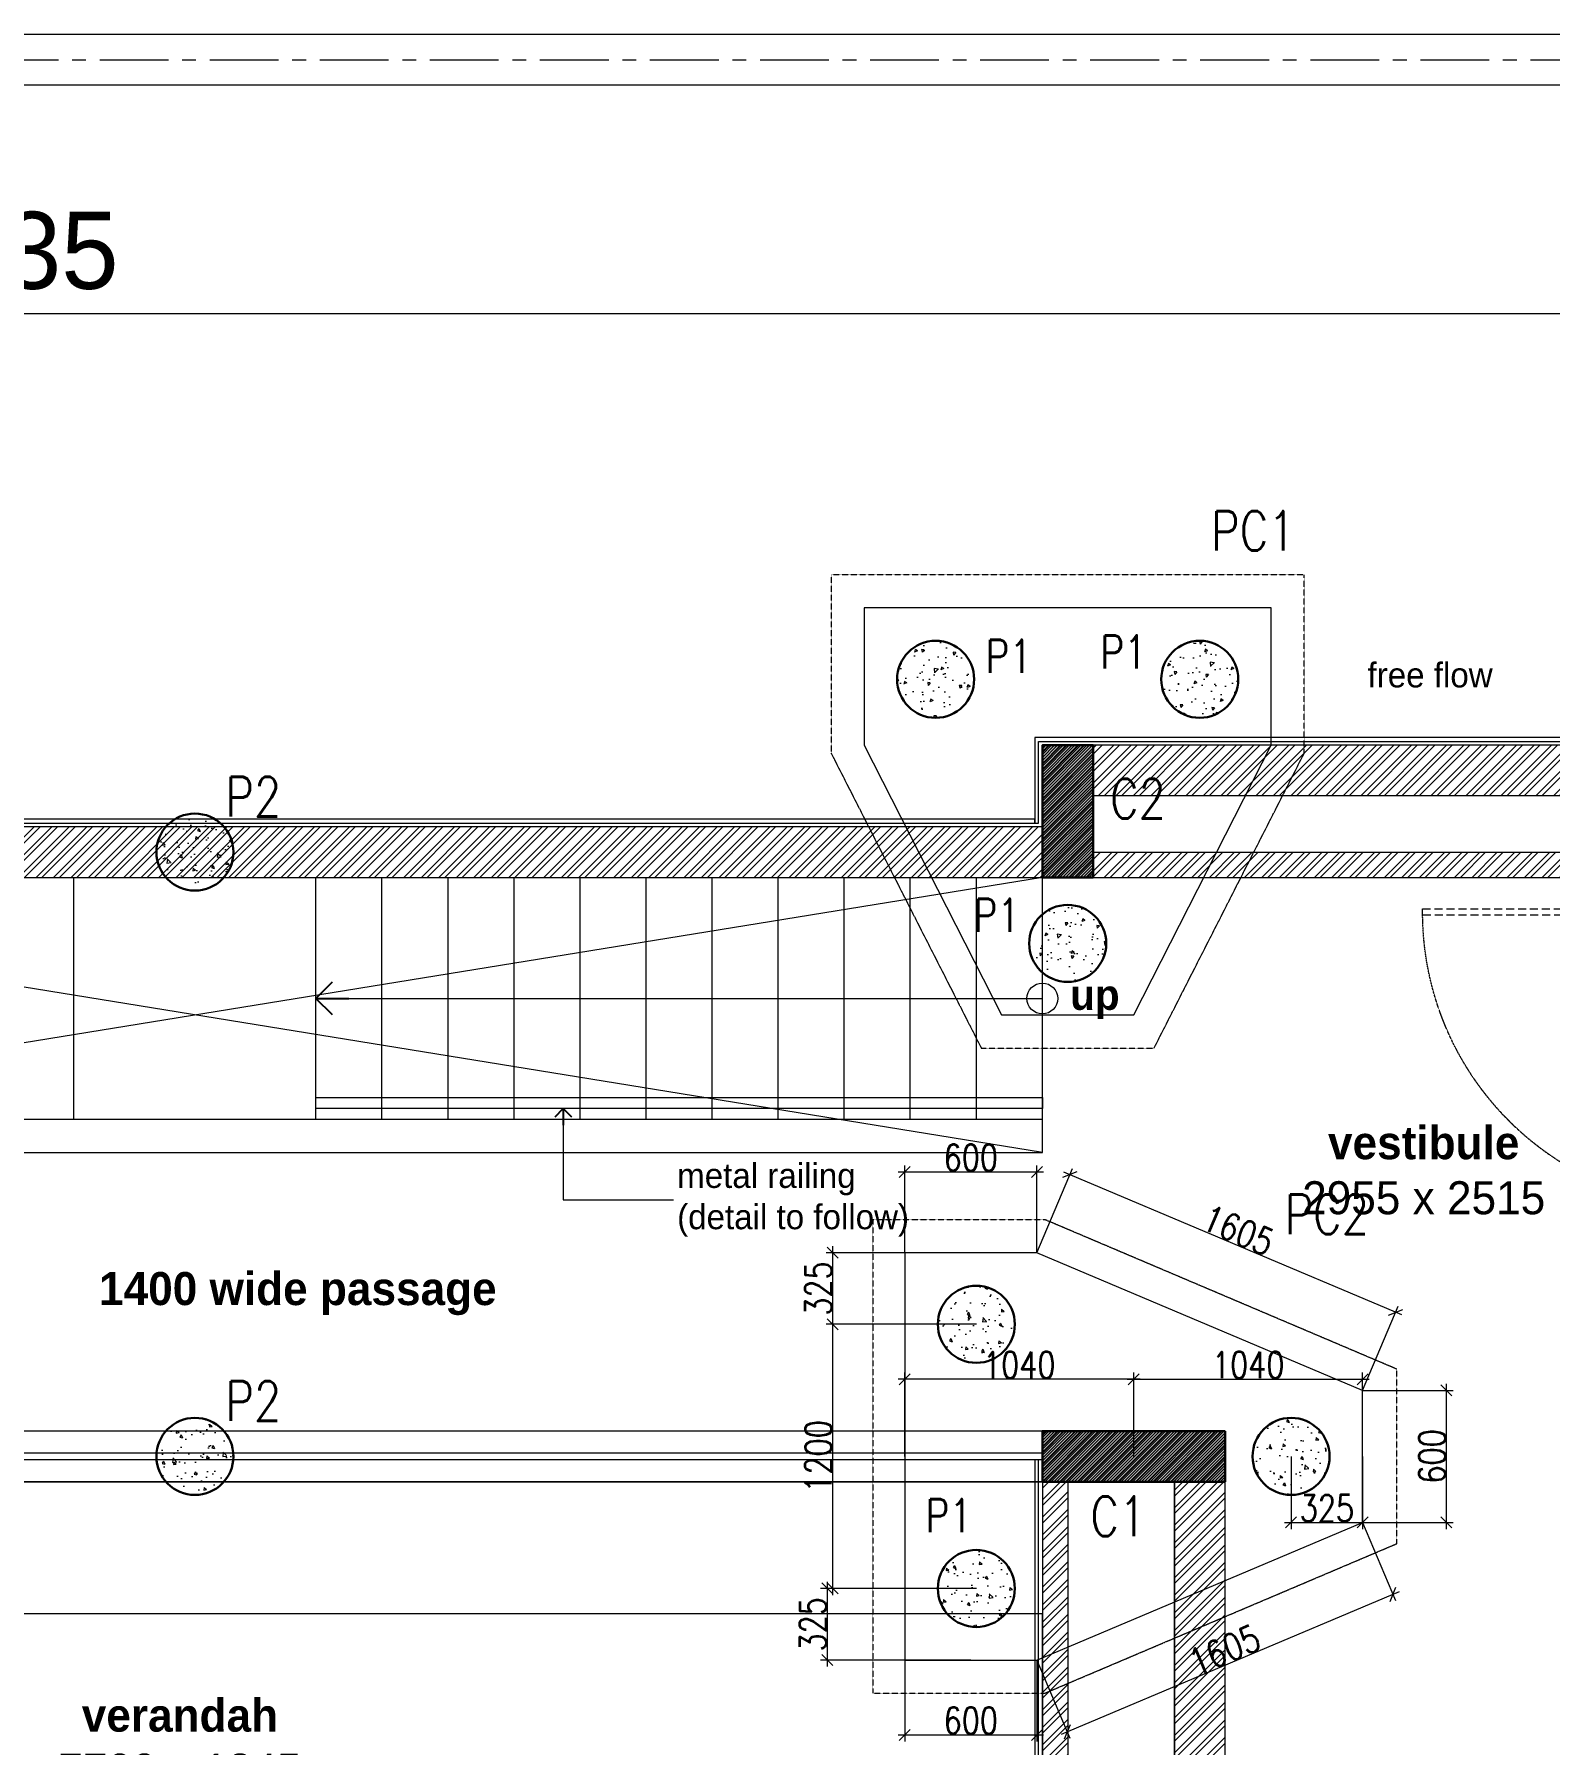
# Model space of a CAD drawing. Header units: metres. Extents: x 5205117 to 5948571, y 646915 to 1143748.
# Drawn here: x 5693739 to 5700624, y 817085 to 824855 of the extents above; entities that cross this region are included whole.
import ezdxf

# ---------------------------------------------------------------- set-up
doc = ezdxf.new("R2010")
doc.units = ezdxf.units.M
doc.header["$MEASUREMENT"] = 0
doc.header["$PDMODE"] = 35
doc.header["$PDSIZE"] = 10
for name, pattern in [('CENTER', [2, 1.25, -0.25, 0.25, -0.25]), ('DASHED', [0.75, 0.5, -0.25]), ('DOT2', [0.125, 0, -0.125]), ('HIDDEN', [0.375, 0.25, -0.125])]:
    doc.linetypes.add(name, pattern=pattern)
doc.layers.get('0').update_dxf_attribs({"color": 1, "linetype": 'DASHED', "lineweight": 30})
for name, color, linetype, lineweight in [('A-Center line', 1, 'CENTER', 9), ('PLOT', 7, 'Continuous', 5), ('road ht', 8, 'Continuous', 5), ('S-COLUMN & WALL', 5, 'Continuous', 30), ('S-COLUMN_H', 250, 'Continuous', 0), ('S-FOUND-EXCAVATION', 253, 'HIDDEN', 0), ('S-FOUND-FOOTING', 7, 'Continuous', 15), ('S-PILE', 96, 'Continuous', 30), ('S-TEXT', 7, 'Continuous', 0), ('S-TEXT COL.', 1, 'Continuous', 0), ('S-TEXT PILE', 7, 'Continuous', 0)]:
    doc.layers.add(name, color=color, linetype=linetype, lineweight=lineweight)
doc.layers.add('A-GF', color=8, linetype='Continuous', lineweight=0, transparency=0.5)
doc.styles.add('C-ROOM', font='arial.ttf')
doc.styles.add('CENTURY GOTHIC', font='GOTHIC.TTF')
doc.styles.add('SETU 1', font='romans.shx', dxfattribs={"width": 0.8})
doc.styles.get("Standard").update_dxf_attribs({"font": 'GOTHIC.TTF'})
doc.dimstyles.new('A-DIM 100', dxfattribs={"dimscale": 100, "dimtxt": 2.5, "dimasz": 1.5, "dimexe": 1, "dimexo": 1, "dimgap": 0.5, "dimtad": 1, "dimdec": 0, "dimrnd": 5, "dimzin": 3, "dimdsep": 46, "dimtxsty": 'C-ROOM', "dimblk1": 'ARCHTICK', "dimblk2": 'ARCHTICK', "dimsah": 1, "dimcen": 1.5, "dimdle": 1, "dimclrd": 256, "dimclre": 256, "dimclrt": 256, "dimadec": 0, "dimazin": 0, "dimtfac": 0.6, "dimtdec": 0, "dimtofl": 0, "dimtmove": 1, "dimatfit": 3, "dimfxl": 1, "dimtolj": 1, "dimtzin": 0, "dimlwd": -1, "dimlwe": -1, "dimarcsym": 0})
doc.dimstyles.get("Standard").update_dxf_attribs({"dimtxt": 2, "dimasz": 1, "dimexe": 0, "dimexo": 0, "dimgap": 0.1, "dimtad": 1, "dimdsep": 46, "dimtxsty": 'Standard', "dimblk": 'OBLIQUE', "dimcen": 0.1, "dimclrd": 256, "dimclre": 256, "dimclrt": 256, "dimadec": 0, "dimazin": 0, "dimtfac": 1, "dimtofl": 0, "dimtmove": 1, "dimatfit": 2, "dimldrblk": 'OPEN90', "dimfxl": 1, "dimtolj": 1, "dimtzin": 0, "dimlwd": -1, "dimlwe": -1, "dimarcsym": 0})
pattern_1 = [(44.99999999999992, (2001180.084161891, 444907.4846533007), (-6.629126073623877, 6.629126073623889), [])]

# ---------------------------------------------------------------- blocks, each defined once
blk = doc.blocks.new('P2')
at = {"layer": 'S-PILE', "lineweight": 0}
h = blk.add_hatch(dxfattribs=at)
h.set_pattern_fill('AR-CONC', color=256, scale=20)
h.set_pattern_definition([(49.99999999999999, (0, 0), (143.4520365201507, -12.55042699651902), [15, -165]), (355, (0, 0), (-27.7502667226, 150.4384267400024), [12, -132]), (100.45144446, (11.9543362, -1.0458688), (115.7017693454224, 137.8879981937259), [12.7480384, -140.2284224]), (46.18420000000001, (0, 40), (213.4482661343145, -33.10385615861531), [22.5, -247.5]), (96.63563549, (17.787349, 37.2413386), (186.9323891348457, 194.8237201549101), [19.1220684, -210.342752]), (351.1841639899999, (0, 40), (186.9323890109546, 194.823720053998), [18, -198.0000002]), (21, (20, 30), (119.3814104236923, -80.52377813306776), [15, -165]), (326.0000000000001, (20, 30), (48.66306638431634, 145.0300090093706), [12, -132]), (71.45144474, (29.9484508, 23.2896852), (168.0444753459942, 64.50623056127077), [12.748038, -140.2284224]), (37.50000000000001, (0, 0), (2.431971063458134, 66.5787707662623), [0, -130.4, 0, -134, 0, -132.5]), (7.499999999999999, (0, 0), (52.61390748842972, 78.88234237647205), [0, -76.39999999999999, 0, -127.4, 0, -50.5]), (327.5, (-44.6, 0), (106.7644872344818, -4.510974346875951), [0, -50, 0, -156, 0, -207]), (317.5, (-64.6, 0), (116.6372338684772, 20.02099646646354), [0, -65, 0, -103.6, 0, -147])])
edge = h.paths.add_edge_path()
edge.add_arc((0, 0), 175, 0, 360)
at = {"layer": 'S-PILE'}
blk.add_circle((0, 0), 175, dxfattribs=at)
blk = doc.blocks.new('_Oblique')
at = {"color": 0, "linetype": 'ByBlock', "lineweight": -2}
blk.add_line((-0.5, -0.5), (0.5, 0.5), dxfattribs=at)
blk = doc.blocks.new('*D276')
at = {"layer": 'Defpoints', "color": 0, "ltscale": 5, "transparency": 16777216}
for p in [(5682003.693550555, 824053.8984785547), (5704938.693550554, 823840.082839668), (5704938.693550554, 823587.2825773237)]:
    blk.add_point(p, dxfattribs=at)
at = {"layer": 'road ht', "linetype": 'DOT2', "ltscale": 5, "transparency": 16777216}
for p, q in [((5682003.693550555, 824053.8984785547), (5682003.693550555, 823587.2825773237)), ((5704938.693550554, 823840.082839668), (5704938.693550554, 823587.2825773237))]:
    blk.add_line(p, q, dxfattribs=at)
at = {"layer": 'road ht', "color": 1, "ltscale": 5, "transparency": 16777216}
blk.add_line((5682003.693550555, 823587.2825773237), (5704938.693550554, 823587.2825773237), dxfattribs=at)
at = {"layer": 'road ht', "color": 1, "ltscale": 5, "transparency": 16777216, "xscale": 250, "yscale": 250, "zscale": 250, "rotation": 180}
blk.add_blockref('_Oblique', (5682003.693550555, 823587.2825773237), dxfattribs=at)
at = {"layer": 'road ht', "color": 1, "ltscale": 5, "transparency": 16777216, "xscale": 250, "yscale": 250, "zscale": 250}
blk.add_blockref('_Oblique', (5704938.693550554, 823587.2825773237), dxfattribs=at)
at = {"layer": 'road ht', "color": 1, "ltscale": 5, "transparency": 16777216, "insert": (5693471.193550555, 823871.0861123339), "char_height": 350, "attachment_point": 5}
blk.add_mtext('\\A1;22935', dxfattribs=at)
blk = doc.blocks.new('_Open90')
at = {"color": 0, "linetype": 'ByBlock', "lineweight": -2}
for p, q in [((-0.5, 0.5), (0, 0)), ((0, 0), (-1, 0)), ((0, 0), (-0.5, -0.5))]:
    blk.add_line(p, q, dxfattribs=at)
blk = doc.blocks.new('main door')
at = {"layer": 'A-GF', "linetype": 'DASHED', "ltscale": 100}
blk.add_lwpolyline([(20, -1857.999999999767), (20, 218), (-20, 218), (-20, -1857.999999999767)], close=True, dxfattribs=at)
at = {"layer": 'A-GF', "ltscale": 100}
blk.add_lwpolyline([(-1857.999999999767, -20), (218, -20), (218, 20), (-1857.999999999767, 20)], close=True, dxfattribs=at)
blk.add_circle((0, 0), 9, dxfattribs=at)
at = {"layer": 'A-GF', "linetype": 'DASHED', "ltscale": 100}
blk.add_arc((0, 0), 218.5154456783318, 3.936166112277916, 86.06383388961461, dxfattribs=at)
at = {"layer": 'A-GF', "linetype": 'DASHED'}
blk.add_arc((0, 2.91038304567337e-11), 1858.107639508308, 180.6167230009314, 269.3832769974191, dxfattribs=at)
blk = doc.blocks.new('*D305')
at = {"layer": 'Defpoints', "color": 0, "transparency": 16777216}
for p in [(5698443.22067545, 819674.7027128697), (5698293.557186722, 819320.2669217451), (5699773.693564998, 818695.2669084494)]:
    blk.add_point(p, dxfattribs=at)
at = {"layer": 'S-TEXT', "color": 9, "transparency": 16777216}
for p, q in [((5698293.557186722, 819320.2669217451), (5698454.890685041, 819702.3398414501)), ((5699773.693564998, 818695.2669084494), (5699935.027063316, 819077.3398281543))]:
    blk.add_line(p, q, dxfattribs=at)
at = {"layer": 'S-TEXT', "transparency": 16777216}
blk.add_line((5699950.994182305, 819038.0326899833), (5698415.583546869, 819686.3727224604), dxfattribs=at)
at = {"layer": 'S-TEXT', "transparency": 16777216, "xscale": 50, "yscale": 50, "zscale": 50}
for p, rotation in [((5698443.22067545, 819674.7027128697), 157.107689334006), ((5699923.357053725, 819049.702699574), 337.107689334006)]:
    blk.add_blockref('_Oblique', p, dxfattribs=dict(at, rotation=rotation))
at = {"layer": 'S-TEXT', "color": 0, "lineweight": 0, "transparency": 16777216, "insert": (5699208.573885368, 819422.0831514793), "char_height": 120, "attachment_point": 5, "rotation": 337.107689334006, "style": 'SETU 1'}
blk.add_mtext('\\A1;1605', dxfattribs=at)
blk = doc.blocks.new('*D306')
at = {"layer": 'Defpoints', "color": 0, "transparency": 16777216}
for p in [(5699773.693564998, 818095.2669084491), (5698293.557186721, 817470.2669217451), (5698431.664280364, 817143.1991813488)]:
    blk.add_point(p, dxfattribs=at)
at = {"layer": 'S-TEXT', "color": 9, "transparency": 16777216}
for p, q in [((5699773.693564998, 818095.2669084491), (5699923.47066781, 817740.5620392947)), ((5698293.557186721, 817470.2669217451), (5698443.334289534, 817115.5620525908))]:
    blk.add_line(p, q, dxfattribs=at)
at = {"layer": 'S-TEXT', "transparency": 16777216}
blk.add_line((5699939.437787398, 817779.869177222), (5698404.027151606, 817131.5291721795), dxfattribs=at)
at = {"layer": 'S-TEXT', "transparency": 16777216, "xscale": 50, "yscale": 50, "zscale": 50}
for p, rotation in [((5699911.80065864, 817768.1991680528), 22.89230979239838), ((5698431.664280364, 817143.1991813488), 202.8923097923984)]:
    blk.add_blockref('_Oblique', p, dxfattribs=dict(at, rotation=rotation))
at = {"layer": 'S-TEXT', "color": 0, "lineweight": 0, "transparency": 16777216, "insert": (5699146.447449636, 817515.5796203434), "char_height": 120, "attachment_point": 5, "rotation": 22.892309792398407, "style": 'SETU 1'}
blk.add_mtext('\\A1;1605', dxfattribs=at)
blk = doc.blocks.new('*D307')
at = {"layer": 'Defpoints', "color": 0, "transparency": 16777216}
for p in [(5699773.693565, 818695.2669084498), (5700154.391694689, 818695.2669084498), (5699773.693565, 818095.26690845)]:
    blk.add_point(p, dxfattribs=at)
at = {"layer": 'S-TEXT', "transparency": 16777216}
blk.add_line((5700154.391694689, 818065.26690845), (5700154.391694689, 818725.2669084498), dxfattribs=at)
at = {"layer": 'S-TEXT', "color": 9, "transparency": 16777216}
for p, q in [((5699773.693565, 818695.2669084498), (5700184.391694689, 818695.2669084498)), ((5699773.693565, 818095.26690845), (5700184.391694689, 818095.26690845))]:
    blk.add_line(p, q, dxfattribs=at)
at = {"layer": 'S-TEXT', "transparency": 16777216, "xscale": 50, "yscale": 50, "zscale": 50}
for p, rotation in [((5700154.391694689, 818695.2669084498), 90), ((5700154.391694689, 818095.26690845), 270)]:
    blk.add_blockref('_Oblique', p, dxfattribs=dict(at, rotation=rotation))
at = {"layer": 'S-TEXT', "color": 0, "lineweight": 0, "transparency": 16777216, "insert": (5700089.391694688, 818395.2669084481), "char_height": 120, "attachment_point": 5, "rotation": 90, "style": 'SETU 1'}
blk.add_mtext('\\A1;600', dxfattribs=at)
blk = doc.blocks.new('*D303')
at = {"layer": 'Defpoints', "color": 0, "transparency": 16777216}
for p in [(5697366.354001937, 818995.2669135967), (5698018.693565001, 818995.2669135967), (5698018.693565, 817795.2669135967)]:
    blk.add_point(p, dxfattribs=at)
at = {"layer": 'S-TEXT', "color": 9, "transparency": 16777216}
for p, q in [((5698018.693565001, 818995.2669135967), (5697336.354001937, 818995.2669135967)), ((5698018.693565, 817795.2669135967), (5697336.354001937, 817795.2669135967))]:
    blk.add_line(p, q, dxfattribs=at)
at = {"layer": 'S-TEXT', "transparency": 16777216}
blk.add_line((5697366.354001937, 817765.2669135967), (5697366.354001937, 819025.2669135967), dxfattribs=at)
at = {"layer": 'S-TEXT', "transparency": 16777216, "xscale": 50, "yscale": 50, "zscale": 50}
for p, rotation in [((5697366.354001937, 818995.2669135967), 90), ((5697366.354001937, 817795.2669135967), 270)]:
    blk.add_blockref('_Oblique', p, dxfattribs=dict(at, rotation=rotation))
at = {"layer": 'S-TEXT', "color": 0, "lineweight": 0, "transparency": 16777216, "insert": (5697301.354001936, 818395.2669135948), "char_height": 120, "attachment_point": 5, "rotation": 90, "style": 'SETU 1'}
blk.add_mtext('\\A1;1200', dxfattribs=at)
blk = doc.blocks.new('*D308')
at = {"layer": 'Defpoints', "color": 0, "transparency": 16777216}
for p in [(5697693.557138426, 817470.2669217454), (5698293.557186722, 817470.2669217454), (5698293.557186722, 817130.4111599429)]:
    blk.add_point(p, dxfattribs=at)
at = {"layer": 'S-TEXT', "color": 9, "transparency": 16777216}
for p, q in [((5697693.557138426, 817470.2669217454), (5697693.557138426, 817100.4111599429)), ((5698293.557186722, 817470.2669217454), (5698293.557186722, 817100.4111599429))]:
    blk.add_line(p, q, dxfattribs=at)
at = {"layer": 'S-TEXT', "transparency": 16777216}
blk.add_line((5697663.557138426, 817130.4111599429), (5698323.557186722, 817130.4111599429), dxfattribs=at)
at = {"layer": 'S-TEXT', "transparency": 16777216, "xscale": 50, "yscale": 50, "zscale": 50, "rotation": 180}
blk.add_blockref('_Oblique', (5697693.557138426, 817130.4111599429), dxfattribs=at)
at = {"layer": 'S-TEXT', "transparency": 16777216, "xscale": 50, "yscale": 50, "zscale": 50}
blk.add_blockref('_Oblique', (5698293.557186722, 817130.4111599429), dxfattribs=at)
at = {"layer": 'S-TEXT', "color": 0, "lineweight": 0, "transparency": 16777216, "insert": (5697993.557162574, 817195.4111599429), "char_height": 120, "attachment_point": 5, "style": 'SETU 1'}
blk.add_mtext('\\A1;600', dxfattribs=at)
blk = doc.blocks.new('*D309')
at = {"layer": 'Defpoints', "color": 0, "transparency": 16777216}
for p in [(5698293.557186722, 819687.2371073987), (5697693.557138427, 819320.2669217453), (5698293.557186722, 819320.2669217453)]:
    blk.add_point(p, dxfattribs=at)
at = {"layer": 'S-TEXT', "transparency": 16777216}
blk.add_line((5697663.557138427, 819687.2371073987), (5698323.557186722, 819687.2371073987), dxfattribs=at)
at = {"layer": 'S-TEXT', "color": 9, "transparency": 16777216}
for p, q in [((5697693.557138427, 819320.2669217453), (5697693.557138427, 819717.2371073987)), ((5698293.557186722, 819320.2669217453), (5698293.557186722, 819717.2371073987))]:
    blk.add_line(p, q, dxfattribs=at)
at = {"layer": 'S-TEXT', "transparency": 16777216, "xscale": 50, "yscale": 50, "zscale": 50, "rotation": 180}
blk.add_blockref('_Oblique', (5697693.557138427, 819687.2371073987), dxfattribs=at)
at = {"layer": 'S-TEXT', "transparency": 16777216, "xscale": 50, "yscale": 50, "zscale": 50}
blk.add_blockref('_Oblique', (5698293.557186722, 819687.2371073987), dxfattribs=at)
at = {"layer": 'S-TEXT', "color": 0, "lineweight": 0, "transparency": 16777216, "insert": (5697993.557162574, 819752.2371073987), "char_height": 120, "attachment_point": 5, "style": 'SETU 1'}
blk.add_mtext('\\A1;600', dxfattribs=at)
blk = doc.blocks.new('*D310')
at = {"layer": 'Defpoints', "color": 0, "transparency": 16777216}
for p in [(5697693.557138426, 818745.9445875001), (5697693.557138426, 818395.2669217454), (5698733.693564998, 818395.2669084516)]:
    blk.add_point(p, dxfattribs=at)
at = {"layer": 'S-TEXT', "transparency": 16777216}
blk.add_line((5698763.693564998, 818745.9445875001), (5697663.557138426, 818745.9445875001), dxfattribs=at)
at = {"layer": 'S-TEXT', "color": 9, "transparency": 16777216}
for p, q in [((5697693.557138426, 818395.2669217454), (5697693.557138426, 818775.9445875001)), ((5698733.693564998, 818395.2669084516), (5698733.693564998, 818775.9445875001))]:
    blk.add_line(p, q, dxfattribs=at)
at = {"layer": 'S-TEXT', "transparency": 16777216, "xscale": 50, "yscale": 50, "zscale": 50, "rotation": 180}
blk.add_blockref('_Oblique', (5697693.557138426, 818745.9445875001), dxfattribs=at)
at = {"layer": 'S-TEXT', "transparency": 16777216, "xscale": 50, "yscale": 50, "zscale": 50}
blk.add_blockref('_Oblique', (5698733.693564998, 818745.9445875001), dxfattribs=at)
at = {"layer": 'S-TEXT', "color": 0, "lineweight": 0, "transparency": 16777216, "insert": (5698213.625351712, 818810.9445875001), "char_height": 120, "attachment_point": 5, "style": 'SETU 1'}
blk.add_mtext('\\A1;1040', dxfattribs=at)
blk = doc.blocks.new('*D311')
at = {"layer": 'Defpoints', "color": 0, "transparency": 16777216}
for p in [(5699773.693564998, 818745.9445874998), (5698733.693564998, 818395.2669084516), (5699773.693564998, 818395.2669084495)]:
    blk.add_point(p, dxfattribs=at)
at = {"layer": 'S-TEXT', "transparency": 16777216}
blk.add_line((5698703.693564998, 818745.9445874998), (5699803.693564998, 818745.9445874998), dxfattribs=at)
at = {"layer": 'S-TEXT', "color": 9, "transparency": 16777216}
for p, q in [((5698733.693564998, 818395.2669084516), (5698733.693564998, 818775.9445874998)), ((5699773.693564998, 818395.2669084495), (5699773.693564998, 818775.9445874998))]:
    blk.add_line(p, q, dxfattribs=at)
at = {"layer": 'S-TEXT', "transparency": 16777216, "xscale": 50, "yscale": 50, "zscale": 50, "rotation": 180}
blk.add_blockref('_Oblique', (5698733.693564998, 818745.9445874998), dxfattribs=at)
at = {"layer": 'S-TEXT', "transparency": 16777216, "xscale": 50, "yscale": 50, "zscale": 50}
blk.add_blockref('_Oblique', (5699773.693564998, 818745.9445874998), dxfattribs=at)
at = {"layer": 'S-TEXT', "color": 0, "lineweight": 0, "transparency": 16777216, "insert": (5699253.693564998, 818810.9445874998), "char_height": 120, "attachment_point": 5, "style": 'SETU 1'}
blk.add_mtext('\\A1;1040', dxfattribs=at)
blk = doc.blocks.new('*D312')
at = {"layer": 'Defpoints', "color": 0, "transparency": 16777216}
for p in [(5698018.693565, 817795.2669135967), (5697341.354001939, 817470.2669217458), (5697993.693565, 817470.2669217458)]:
    blk.add_point(p, dxfattribs=at)
at = {"layer": 'S-TEXT', "color": 9, "transparency": 16777216}
for p, q in [((5698018.693565, 817795.2669135967), (5697311.354001939, 817795.2669135967)), ((5697993.693565, 817470.2669217458), (5697311.354001939, 817470.2669217458))]:
    blk.add_line(p, q, dxfattribs=at)
at = {"layer": 'S-TEXT', "transparency": 16777216}
blk.add_line((5697341.354001939, 817825.2669135967), (5697341.354001939, 817440.2669217458), dxfattribs=at)
at = {"layer": 'S-TEXT', "transparency": 16777216, "xscale": 50, "yscale": 50, "zscale": 50}
for p, rotation in [((5697341.354001939, 817795.2669135967), 90), ((5697341.354001939, 817470.2669217458), 270)]:
    blk.add_blockref('_Oblique', p, dxfattribs=dict(at, rotation=rotation))
at = {"layer": 'S-TEXT', "color": 0, "lineweight": 0, "transparency": 16777216, "insert": (5697276.354001938, 817632.7669176693), "char_height": 120, "attachment_point": 5, "rotation": 90, "style": 'SETU 1'}
blk.add_mtext('\\A1;325', dxfattribs=at)
blk = doc.blocks.new('*D304')
at = {"layer": 'Defpoints', "color": 0, "transparency": 16777216}
for p in [(5697366.354001942, 819320.2668951536), (5698018.693565, 819320.2668951536), (5698018.693565, 818995.2669033027)]:
    blk.add_point(p, dxfattribs=at)
at = {"layer": 'S-TEXT', "transparency": 16777216}
blk.add_line((5697366.354001942, 818965.2669033027), (5697366.354001942, 819350.2668951536), dxfattribs=at)
at = {"layer": 'S-TEXT', "color": 9, "transparency": 16777216}
for p, q in [((5698018.693565, 819320.2668951536), (5697336.354001942, 819320.2668951536)), ((5698018.693565, 818995.2669033027), (5697336.354001942, 818995.2669033027))]:
    blk.add_line(p, q, dxfattribs=at)
at = {"layer": 'S-TEXT', "transparency": 16777216, "xscale": 50, "yscale": 50, "zscale": 50}
for p, rotation in [((5697366.354001942, 819320.2668951536), 90), ((5697366.354001942, 818995.2669033027), 270)]:
    blk.add_blockref('_Oblique', p, dxfattribs=dict(at, rotation=rotation))
at = {"layer": 'S-TEXT', "color": 0, "lineweight": 0, "transparency": 16777216, "insert": (5697301.354001941, 819157.7668992263), "char_height": 120, "attachment_point": 5, "rotation": 90, "style": 'SETU 1'}
blk.add_mtext('\\A1;325', dxfattribs=at)
blk = doc.blocks.new('*D313')
at = {"layer": 'Defpoints', "color": 0, "transparency": 16777216}
for p in [(5699448.693564998, 818395.2669084496), (5699773.693564998, 818395.2669084495), (5699773.693564998, 818095.2669084494)]:
    blk.add_point(p, dxfattribs=at)
at = {"layer": 'S-TEXT', "color": 9, "transparency": 16777216}
for p, q in [((5699448.693564998, 818395.2669084496), (5699448.693564998, 818065.2669084494)), ((5699773.693564998, 818395.2669084495), (5699773.693564998, 818065.2669084494))]:
    blk.add_line(p, q, dxfattribs=at)
at = {"layer": 'S-TEXT', "transparency": 16777216}
blk.add_line((5699418.693564998, 818095.2669084494), (5699803.693564998, 818095.2669084494), dxfattribs=at)
at = {"layer": 'S-TEXT', "transparency": 16777216, "xscale": 50, "yscale": 50, "zscale": 50, "rotation": 180}
blk.add_blockref('_Oblique', (5699448.693564998, 818095.2669084494), dxfattribs=at)
at = {"layer": 'S-TEXT', "transparency": 16777216, "xscale": 50, "yscale": 50, "zscale": 50}
blk.add_blockref('_Oblique', (5699773.693564998, 818095.2669084494), dxfattribs=at)
at = {"layer": 'S-TEXT', "color": 0, "lineweight": 0, "transparency": 16777216, "insert": (5699611.193564998, 818160.2669084494), "char_height": 120, "attachment_point": 5, "style": 'SETU 1'}
blk.add_mtext('\\A1;325', dxfattribs=at)

msp = doc.modelspace()

# ---------------------------------------------------------------- hatches: boundary and pattern name
at = {"layer": 'A-GF', "ltscale": 5}
h = msp.add_hatch(dxfattribs=at)
h.set_pattern_fill('ANSI32', color=256, scale=150)
h.set_pattern_definition([(45, (2381980.782395632, 499763.4605104462), (-39.77475644174329, 39.7747564417433), []), (45, (2382007.298899882, 499763.4605104462), (-39.77475644174329, 39.7747564417433), [])])
h.paths.add_polyline_path([(5713728.693550553, 818510.2669085816), (5708828.693550552, 818510.2669085817), (5708828.693550552, 817910.2669085817), (5713728.693550553, 817910.2669085816)])
h.paths.add_polyline_path([(5709058.693550552, 818280.2669085817), (5709058.693550552, 818140.2669085817), (5713498.693550553, 818140.2669085816), (5713498.693550553, 818280.2669085816)], flags=16)
h.paths.add_polyline_path([(5710768.693550553, 813220.2669085817), (5710283.693550553, 813220.2669085817), (5710283.693550553, 813475.2669085817), (5710768.693550553, 813475.2669085817)], flags=16)
h.paths.add_polyline_path([(5708298.693550552, 818280.2669085817), (5701273.693550552, 818280.2669085817), (5701273.693550553, 819525.2669085816), (5701503.693550553, 819525.2669085816), (5701503.693550552, 818510.2669085817), (5704338.693550552, 818510.2669085816), (5704338.693550553, 819525.2669085816), (5704938.693550553, 819525.2669085816), (5704938.693550552, 818510.2669085817), (5708528.693550552, 818510.2669085817), (5708528.693550552, 817910.2669085817), (5708298.693550552, 817910.2669085817)])
h.paths.add_polyline_path([(5698318.693550552, 818510.2669085817), (5698318.693550552, 816435.2669085817), (5699148.693550552, 816435.2669085817), (5699148.693550552, 818510.2669085817)])
h.paths.add_polyline_path([(5698918.693550552, 816550.2669085817), (5698918.693550552, 818280.2669085817), (5698433.693550552, 818280.2669085817), (5698433.693550552, 816550.2669085817)], flags=16)
h.paths.add_polyline_path([(5710768.693550553, 809705.2669085815), (5710283.693550553, 809705.2669085815), (5710283.693550553, 809450.2669085815), (5710768.693550553, 809450.2669085815)], flags=16)
h.paths.add_polyline_path([(5710053.693550553, 813105.2669085817), (5710883.693550553, 813105.2669085817), (5710883.693550553, 813705.2669085817), (5707848.693550553, 813705.2669085817), (5707848.693550553, 813475.2669085817), (5710053.693550553, 813475.2669085817)])
h.paths.add_polyline_path([(5701273.693550552, 821395.2669085816), (5698548.693550552, 821395.2669085816), (5698548.693550552, 821140.2669085816), (5701273.693550552, 821140.2669085816)], flags=16)
h.paths.add_polyline_path([(5704823.693550552, 818510.2669085817), (5704823.693550553, 819295.2669085816), (5704568.693550553, 819295.2669085816), (5704568.693550552, 818510.2669085817)], flags=16)
h.paths.add_polyline_path([(5704938.693550552, 821625.2669085816), (5704938.693550552, 821025.2669085816), (5704338.693550552, 821025.2669085816), (5704338.693550552, 821625.2669085816)])
h.paths.add_polyline_path([(5690388.693550552, 821140.2669085816), (5690388.693550552, 821395.2669085816), (5689903.693550552, 821395.2669085816), (5689903.693550552, 821140.2669085816)], flags=16)
h.paths.add_polyline_path([(5690618.693550552, 818510.2669085817), (5690618.693550552, 816435.2669085817), (5689788.693550552, 816435.2669085817), (5689788.693550552, 818510.2669085817)])
h.paths.add_polyline_path([(5690018.693550552, 816550.2669085817), (5690018.693550552, 818280.2669085817), (5690503.693550552, 818280.2669085817), (5690503.693550552, 816550.2669085817)], flags=16)
h.paths.add_polyline_path([(5682233.693550552, 817035.2669085817), (5681403.693550552, 817035.2669085817), (5681403.693550552, 816435.2669085817), (5688563.693550552, 816435.2669085817), (5688563.693550552, 816665.2669085817), (5682233.693550552, 816665.2669085817)])
h.paths.add_polyline_path([(5688563.693550552, 813705.2669085817), (5682928.693550552, 813705.2669085817), (5682928.693550552, 813105.2669085817), (5683758.693550552, 813105.2669085817), (5683758.693550552, 813475.2669085817), (5688563.693550552, 813475.2669085817)])
h.paths.add_polyline_path([(5683043.693550552, 813220.2669085817), (5683043.693550552, 813475.2669085817), (5683528.693550552, 813475.2669085817), (5683528.693550552, 813220.2669085817)], flags=16)
h.paths.add_polyline_path([(5683528.693550552, 809450.2669085817), (5683528.693550552, 809705.2669085817), (5683043.693550552, 809705.2669085817), (5683043.693550552, 809450.2669085817)], flags=16)
h.paths.add_polyline_path([(5710883.693550553, 809220.2669085732), (5704708.693550552, 809220.2669085803), (5704708.693550553, 809935.2669085818), (5704938.693550553, 809935.2669085818), (5704938.693550552, 809450.2669085815), (5706583.693550553, 809450.2669085811), (5706583.693550553, 809935.2669085815), (5706698.693550553, 809935.2669085815), (5706698.693550553, 809450.2669085811), (5710053.693550553, 809450.2669085815), (5710053.693550553, 809820.2669085815), (5710883.693550553, 809820.2669085815)])
h.paths.add_polyline_path([(5703658.693550552, 809935.2669085815), (5703658.693550552, 809220.2669085815), (5702503.693550552, 809220.2669085815), (5702503.693550552, 809935.2669085815), (5702618.693550551, 809935.2669085815), (5702618.693550552, 809450.2669085801), (5703543.693550551, 809450.2669085814), (5703543.693550552, 809935.2669085815)], flags=17)
h.paths.add_polyline_path([(5701503.693550552, 821625.2669085816), (5698318.693550552, 821625.2669085814), (5698318.693550552, 821255.2669085816), (5690618.693550552, 821255.2669085816), (5690618.693550552, 821625.2669085816), (5681403.693550552, 821625.2669085816), (5681403.693550552, 821025.2669085816), (5682233.693550552, 821025.2669085816), (5682233.693550552, 821395.2669085816), (5689788.693550552, 821395.2669085816), (5689788.693550552, 821025.2669085816), (5701503.693550552, 821025.2669085816)])
h.paths.add_polyline_path([(5682003.693550552, 821395.2669085816), (5682003.693550552, 821140.2669085816), (5681518.693550552, 821140.2669085816), (5681518.693550552, 821395.2669085816)], flags=16)
h.paths.add_polyline_path([(5682003.693550552, 816665.2669085817), (5682003.693550552, 816920.2669085817), (5681518.693550552, 816920.2669085817), (5681518.693550552, 816665.2669085817)], flags=16)
h.paths.add_polyline_path([(5704568.693550552, 821395.2669085816), (5704568.693550552, 821140.2669085816), (5704823.693550552, 821140.2669085816), (5704823.693550552, 821395.2669085816)], flags=16)
h.paths.add_polyline_path([(5706583.693550553, 812200.2669085774), (5706583.693550553, 813475.2669085826), (5706098.693550553, 813475.2669085826), (5706098.693550553, 813705.2669085817), (5706698.693550553, 813705.2669085817), (5706698.693550553, 810835.2669085815), (5706583.693550553, 810835.2669085815), (5706583.693550553, 812085.2669085774), (5702618.693550553, 812085.2669085775), (5702618.693550553, 812200.2669085771)])
h.paths.add_polyline_path([(5698433.693550552, 813475.2669085821), (5700098.693550552, 813475.2669085817), (5700098.693550553, 811775.2669085818), (5698318.693550554, 811775.2669085818), (5698318.693550552, 809220.2669085815), (5699148.693550551, 809220.2669085815), (5699148.693550552, 809935.2669085815), (5698433.693550552, 809935.2669085815), (5698433.693550553, 811660.2669085818), (5700098.693550553, 811660.2669085818), (5700098.693550552, 810785.2669085815), (5700213.693550552, 810785.2669085815), (5700213.693550552, 813475.2669085817), (5702503.693550552, 813475.2669085817), (5702503.693550552, 810835.2669085815), (5702618.693550552, 810835.2669085815), (5702618.693550552, 813475.2669085816), (5704823.693550553, 813475.2669085815), (5704823.693550551, 813050.2669085755), (5704938.693550551, 813050.2669085755), (5704938.693550553, 813475.2669085815), (5704938.693550553, 813475.2669085822), (5704938.693550553, 813705.2669085822), (5698318.693550552, 813705.2669085817), (5698318.693550554, 812675.2669085817), (5698433.693550553, 812675.2669085817)])
h.paths.add_polyline_path([(5698548.693550552, 809450.2669085815), (5699033.693550552, 809450.2669085815), (5699033.693550552, 809820.2669085815), (5698548.693550552, 809820.2669085814)], flags=16)
h.paths.add_polyline_path([(5699748.693550552, 809820.2669085815), (5700213.693550552, 809820.2669085815), (5700213.693550552, 809935.2669085815), (5699748.693550552, 809935.2669085815)], flags=17)
h.paths.add_polyline_path([(5688873.693550552, 812250.2669085814), (5688333.693550555, 812250.2669085814), (5688333.693550552, 809450.2669085817), (5683758.693550552, 809450.2669085817), (5683758.693550552, 809820.2669085817), (5682928.693550552, 809820.2669085817), (5682928.693550552, 809220.2669085817), (5689048.693550552, 809220.2669085817), (5689048.693550552, 809450.2669085817), (5688448.693550552, 809450.2669085817), (5688448.693550555, 812135.2669085816), (5688873.693550552, 812135.2669085816)])
h.paths.add_polyline_path([(5689723.693550552, 812250.2669085816), (5689723.693550552, 812135.2669085816), (5690503.693550552, 812135.2669085816), (5690503.693550552, 809450.2669085817), (5689648.693550552, 809450.2669085817), (5689648.693550552, 809220.2669098482), (5690618.693550552, 809220.2669085817), (5690618.693550552, 813705.2669085817), (5689788.693550552, 813705.2669085817), (5689788.693550552, 813475.2669085817), (5690388.693550552, 813475.2669085817), (5690388.693550552, 812250.2669085816)])
at = {"layer": 'A-GF', "ltscale": 100}
h = msp.add_hatch(dxfattribs=at)
h.set_pattern_fill('ANSI31', color=256, scale=75, angle=-5.088887490341627e-14)
h.set_pattern_definition(pattern_1)
h.paths.add_polyline_path([(5698318.693550552, 821625.266908582), (5698548.693550552, 821625.266908582), (5698548.693550552, 821025.2669085821), (5698318.693550552, 821025.2669085821)])
h = msp.add_hatch(dxfattribs=at)
h.set_pattern_fill('ANSI31', color=256, scale=75, angle=-5.088887490341627e-14)
h.set_pattern_definition(pattern_1)
h.paths.add_polyline_path([(5698318.693550553, 818280.2669085822), (5698318.693550553, 818510.2669085822), (5699148.693550553, 818510.2669085822), (5699148.693550553, 818280.2669085822)])
at = {"layer": 'S-COLUMN_H'}
h = msp.add_hatch(color=256, dxfattribs=at)
h.dxf.hatch_style = 1
h.paths.add_polyline_path([(5698548.693549741, 821025.2669084516), (5698318.693549741, 821025.2669084516), (5698318.693549741, 821625.2669084516), (5698548.693549741, 821625.2669084516)])
h = msp.add_hatch(color=256, dxfattribs=at)
h.dxf.hatch_style = 1
h.paths.add_polyline_path([(5699148.693549741, 818510.2669084516), (5699148.693549741, 818280.2669084516), (5698318.693565, 818280.2669084516), (5698318.693565, 818510.2669084516)])

# ---------------------------------------------------------------- linework, layer by layer
at = {"layer": 'A-Center line', "ltscale": 250}
msp.add_line((5722848.693550553, 824737.5943430502), (5670188.086498704, 824737.5943430502), dxfattribs=at)
at = {"layer": 'A-GF', "ltscale": 5}
for p, q in [((5698318.693550552, 821025.266908582), (5690618.693550553, 819775.2669085821)), ((5698318.693550551, 819775.2669085821), (5690618.693550553, 821025.266908582)), ((5693918.693549741, 819925.2669085823), (5693918.693549741, 821025.2669085818)), ((5695018.693549741, 819925.2669085823), (5695018.693549741, 821025.2669085822)), ((5695318.693549741, 819925.2669085823), (5695318.693549741, 821025.2669085822)), ((5695618.693549741, 819925.2669085823), (5695618.693549741, 821025.2669085822)), ((5695918.693549741, 819925.2669085823), (5695918.693549741, 821025.2669085828)), ((5696218.693549741, 819925.2669085823), (5696218.693549741, 821025.2669085826)), ((5696518.693549741, 819925.2669085823), (5696518.693549741, 821025.2669085826)), ((5696818.693549741, 819925.2669085823), (5696818.693549741, 821025.2669085825)), ((5697118.693549741, 819925.2669085823), (5697118.693549741, 821025.2669085825)), ((5697418.693549741, 819925.2669085823), (5697418.693549741, 821025.2669085824)), ((5697718.693549741, 819925.2669085823), (5697718.693549741, 821025.2669085823)), ((5698018.693549741, 819925.2669085823), (5698018.693549741, 821025.2669085823)), ((5698318.693549741, 819925.2669085821), (5698318.693549741, 821025.2669085822)), ((5695018.693549741, 819925.2669085823), (5690618.693550553, 819925.2669085823)), ((5698318.693549741, 819925.2669085821), (5695018.693549741, 819925.2669085832)), ((5698318.693550553, 818510.2669085818), (5690618.693550552, 818510.2669085818)), ((5698318.693550553, 818410.2669085818), (5690618.693550552, 818410.2669085818)), ((5698318.693550553, 818380.2669085818), (5690618.693550552, 818380.2669085818)), ((5698318.693550553, 818280.2669085818), (5690618.693550552, 818280.2669085818)), ((5698318.693550553, 817680.2669098385), (5690618.693550553, 817680.2669098385))]:
    msp.add_line(p, q, dxfattribs=at)
for points in [[(5701503.693550552, 821625.2669085816), (5698318.693550552, 821625.2669085814), (5698318.693550552, 821255.2669085816), (5690618.693550552, 821255.2669085816), (5690618.693550552, 821625.2669085816), (5681403.693550552, 821625.2669085816), (5681403.693550552, 821025.2669085816), (5682233.693550552, 821025.2669085816), (5682233.693550552, 821395.2669085816), (5689788.693550552, 821395.2669085816), (5689788.693550552, 821025.2669085816), (5701503.693550552, 821025.2669085816)], [(5701273.693550552, 821395.2669085816), (5698548.693550552, 821395.2669085816), (5698548.693550552, 821140.2669085816), (5701273.693550552, 821140.2669085816)], [(5698283.693550552, 821290.2669085816), (5690653.693550552, 821290.2669085816), (5690653.693550552, 821272.2669085823), (5698283.693550552, 821272.2669085823)], [(5698318.693549741, 819975.2669085823), (5695018.693549741, 819975.2669085823), (5695018.693549741, 820025.2669085823), (5698318.693549741, 820025.2669085823)], [(5698318.693550552, 818510.2669085817), (5698318.693550552, 816435.2669085817), (5699148.693550552, 816435.2669085817), (5699148.693550552, 818510.2669085817)], [(5699018.693550553, 816418.2669085817), (5698301.693550552, 816418.2669085817), (5698301.693550552, 818380.2669085818), (5698283.693550552, 818380.2669085818), (5698283.693550552, 816400.2669085817), (5699018.693550553, 816400.2669085817)], [(5698318.693550553, 813705.2669085823), (5698318.693550553, 817680.2669098387), (5690618.693550553, 817680.2669098385), (5690618.693550553, 813705.2669085822), (5690018.693550553, 813705.2669085822), (5690018.693550553, 818280.2669085821), (5698918.693550553, 818280.2669085822), (5698918.693550553, 813705.2669085823)], [(5698918.693550552, 816550.2669085817), (5698918.693550552, 818280.2669085817), (5698433.693550552, 818280.2669085817), (5698433.693550552, 816550.2669085817)]]:
    msp.add_lwpolyline(points, close=True, dxfattribs=at)
for points in [[(5698283.693550552, 821272.2669085816), (5698301.693550552, 821272.2669085821), (5698301.693550552, 821642.2669085814), (5701520.693550552, 821642.2669085816), (5701520.693550552, 821008.2669085816), (5701403.144921297, 821008.2669085816), (5701403.144921297, 820990.2669085816), (5701538.693550552, 820990.2669085816), (5701538.693550552, 821660.2669085816), (5698283.693550552, 821660.2669085814), (5698283.693550552, 821272.2669085821)], [(5690618.693550553, 821025.2669085816), (5690618.693550552, 819775.2669085821), (5698318.693550552, 819775.2669085821), (5698318.693550552, 821025.2669085816)]]:
    msp.add_lwpolyline(points, dxfattribs=at)
at = {"layer": 'A-GF', "ltscale": 5, "flags": 128}
for points in [[(5698548.693550552, 821025.2669085821), (5698318.693550552, 821025.2669085821), (5698318.693550552, 821625.266908582), (5698548.693550552, 821625.266908582)], [(5698318.693550553, 818510.2669085822), (5698318.693550553, 818280.2669085822), (5699148.693550553, 818280.2669085822), (5699148.693550553, 818510.2669085822)]]:
    msp.add_lwpolyline(points, close=True, dxfattribs=at)
at = {"layer": 'A-GF', "ltscale": 100}
msp.add_circle((5698318.693549741, 820475.2669085822), 70.02399151603458, dxfattribs=at)
at = {"layer": 'PLOT', "ltscale": 0.5}
for p, q in [((5670418.086503474, 824855.2669085826), (5722848.693550553, 824855.2669085826)), ((5670418.086503474, 824625.2669085822), (5722618.693550553, 824625.2669085822))]:
    msp.add_line(p, q, dxfattribs=at)
at = {"layer": 'S-COLUMN & WALL', "color": 5}
for points in [[(5698548.693549741, 821025.2669084516), (5698318.693549741, 821025.2669084516), (5698318.693549741, 821625.2669084516), (5698548.693549741, 821625.2669084516)], [(5699148.693549741, 818510.2669084516), (5699148.693549741, 818280.2669084516), (5698318.693565, 818280.2669084516), (5698318.693565, 818510.2669084516)]]:
    msp.add_lwpolyline(points, close=True, dxfattribs=at)
at = {"layer": 'S-FOUND-EXCAVATION'}
for points in [[(5697358.693563221, 822400.2669831817), (5697358.693563221, 821589.8567376886), (5698040.988452362, 820250.2669831817), (5698826.39864565, 820250.2669831817), (5699508.693563221, 821589.8567362851), (5699508.693563221, 822400.2669831817)], [(5699928.335866965, 818791.7020974911), (5698330.803280665, 819470.2669217191), (5697548.199440395, 819470.2669217191), (5697548.199440394, 817320.2669217192), (5698330.80327935, 817320.2669217192), (5699928.335866965, 817998.8317175813)]]:
    msp.add_lwpolyline(points, close=True, dxfattribs=at)
at = {"layer": 'S-FOUND-FOOTING', "color": 1}
msp.add_lwpolyline([(5697508.693563221, 822250.2669831817), (5697508.693563221, 821625.2669348866), (5698133.693549925, 820400.2669831817), (5698733.693549925, 820400.2669831817), (5699358.693563221, 821625.2669348866), (5699358.693563221, 822250.2669831817), (5697508.693563221, 822250.2669831817)], dxfattribs=at)
at = {"layer": 'S-FOUND-FOOTING', "color": 202}
msp.add_lwpolyline([(5699773.693564998, 818695.2669084494), (5698293.557186722, 819320.2669217453), (5697693.557138427, 819320.2669217453), (5697693.557138426, 817470.2669217454), (5698293.557186722, 817470.2669217454), (5699773.693564998, 818095.2669084496), (5699773.693564998, 818695.2669084494)], dxfattribs=at)

# ---------------------------------------------------------------- block references
at = {"layer": 'A-GF', "xscale": -0.7225685372457747, "yscale": 0.7225685372457747, "zscale": 0.7225685372457747, "rotation": 270}
msp.add_blockref('main door', (5701388.693550553, 820867.7469674621), dxfattribs=at)
at = {"layer": 'S-PILE'}
for p, rotation in [((5697833.693555072, 821925.1305566104), 180), ((5699033.693555072, 821925.13055661), 180), ((5694468.693565814, 821140.2669085829), 270), ((5698433.693549925, 820725.2669348866), 180), ((5698018.693564999, 818995.2669135962), 270), ((5694468.693565814, 818395.2669085824), 270), ((5699448.693564998, 818395.2669084496), 270), ((5698018.693564998, 817795.2669135962), 270)]:
    msp.add_blockref('P2', p, dxfattribs=dict(at, rotation=rotation))

# ---------------------------------------------------------------- texts
at = {"layer": 'A-GF', "ltscale": 0.5, "char_height": 112.5, "width": 1217.746346023114}
for s, insert, attachment_point in [('free flow', (5700080.05273138, 821943.7175035045, 7.602944148158678e-05), 5), ('metal railing\\P(detail to follow)', (5696659.479633581, 819560.2670477226), 4)]:
    msp.add_mtext(s, dxfattribs=dict(at, insert=insert, attachment_point=attachment_point))
at = {"layer": 'A-GF', "char_height": 150, "attachment_point": 5, "style": 'CENTURY GOTHIC'}
for s, insert, width in [('{\\fCentury Gothic|b1|i0|c0|p34;\\H0.91667x;up}', (5698557.275522147, 820471.5458400836), 276.0869444755426), ('{\\fCentury Gothic|b1|i0|c0|p34;vestibule\\P}2955 x 2515', (5700050.961047355, 819694.0844463771), 2054.172917824831), ('{\\fCentury Gothic|b1|i0|c0|p34;1400 wide passage}', (5694936.479853762, 819134.4763926035), 3065.221537755029), ('{\\fCentury Gothic|b1|i0|c0|p34;verandah\\P}7700 x 1845', (5694400.600229757, 817093.8943276894), 2290.11784515406)]:
    msp.add_mtext(s, dxfattribs=dict(at, insert=insert, width=width))
at = {"layer": 'S-TEXT COL.', "color": 7, "style": 'SETU 1', "width": 0.8}
for s, p in [('PC1', (5699085.29276138, 822509.3980910529)), ('PC2', (5699419.101869141, 819405.3956122758))]:
    msp.add_text(s, height=180, dxfattribs=at).set_placement(p)
at = {"layer": 'S-TEXT COL.', "color": 1, "true_color": 0xe61414, "style": 'SETU 1', "width": 0.8}
for s, p in [('C2', (5698626.153037081, 821292.628667312)), ('C1', (5698536.805462436, 818033.1798990795))]:
    msp.add_text(s, height=180, dxfattribs=at).set_placement(p)
at = {"layer": 'S-TEXT PILE', "style": 'SETU 1', "width": 0.8}
for s, height, p in [('P1', 150, (5698060.316832893, 821954.9656533774)), ('P1', 150, (5698582.121063778, 821974.4244504436)), ('P2', 180, (5694607.580869299, 821301.7846952315)), ('P1', 150, (5698005.820386359, 820778.5585965778)), ('P2', 180, (5694607.580869299, 818556.784695231)), ('P1', 150, (5697788.013456799, 818051.7619634875))]:
    msp.add_text(s, height=height, dxfattribs=at).set_placement(p)

# ---------------------------------------------------------------- dimensions: what is measured, and where the dimension line sits
at = {"layer": 'road ht', "color": 12, "ltscale": 5}
dim = msp.add_linear_dim(base=(5704938.693550554, 823587.2825773237), p1=(5682003.693550555, 824053.8984785547), p2=(5704938.693550554, 823840.082839668), dimstyle='Standard', override={"dimtxt": 350, "dimasz": 250, "dimgap": 100, "dimdec": 0, "dimclrd": 1, "dimclrt": 1, "dimtdec": 0, "dimfxl": 0.1}, dxfattribs=at)
dim.commit()
dim.dimension.update_dxf_attribs({"geometry": '*D276', "text_midpoint": (5693471.193550555, 823871.0861123339)})
at = {"layer": 'S-TEXT', "lineweight": 0}
for p1, p2, distance, picture, middle in [((5697693.557138427, 819320.2669217453), (5698293.557186722, 819320.2669217453), 366.97018565342296, '*D309', (5697993.557162574, 819752.2371073987)), ((5699773.693564998, 818695.2669084494), (5698293.557186722, 819320.2669217453), -384.7387293843261, '*D305', (5699208.573885368, 819422.0831514793)), ((5698018.693564998, 817795.2669135962), (5698018.693564999, 818995.2669135962), 652.3395630614832, '*D303', (5697301.354001936, 818395.2669135948)), ((5699773.693564998, 818095.2669084496), (5699773.693564998, 818695.2669084494), -380.69812969118357, '*D307', (5700089.391694688, 818395.2669084481)), ((5699773.693564998, 818095.2669084496), (5698293.557186722, 817470.2669217454), 355.0308101031574, '*D306', (5699146.447449636, 817515.5796203434)), ((5697693.557138426, 817470.2669217454), (5698293.557186722, 817470.2669217454), -339.85576180252247, '*D308', (5697993.557162574, 817195.4111599429))]:
    dim = msp.add_aligned_dim(p1=p1, p2=p2, distance=distance, dimstyle='A-DIM 100', override={"dimtxt": 1.2, "dimasz": 0.5, "dimexe": 0.3, "dimexo": 0, "dimgap": 0.05, "dimtxsty": 'SETU 1', "dimblk1": 'Oblique', "dimblk2": 'Oblique', "dimdle": 0.3, "dimclre": 9, "dimclrt": 0}, dxfattribs=at)
    dim.commit()
    dim.dimension.update_dxf_attribs({"geometry": picture, "text_midpoint": middle})
for base, p1, p2, angle, picture, middle in [((5697366.354001942, 819320.2668951536), (5698018.693564998, 818995.2669033023), (5698018.693564998, 819320.2668951531), 90, '*D304', (5697301.354001941, 819157.7668992263)), ((5697341.354001939, 817470.2669217458), (5698018.693564998, 817795.2669135962), (5697993.693564998, 817470.2669217454), 270, '*D312', (5697276.354001938, 817632.7669176693))]:
    dim = msp.add_linear_dim(base=base, p1=p1, p2=p2, angle=angle, dimstyle='A-DIM 100', override={"dimtxt": 1.2, "dimasz": 0.5, "dimexe": 0.3, "dimexo": 0, "dimgap": 0.05, "dimtxsty": 'SETU 1', "dimblk1": 'Oblique', "dimblk2": 'Oblique', "dimdle": 0.3, "dimclre": 9, "dimclrt": 0}, dxfattribs=at)
    dim.commit()
    dim.dimension.update_dxf_attribs({"geometry": picture, "text_midpoint": middle})
for base, p1, p2, picture, middle in [((5697693.557138426, 818745.9445875001), (5698733.693564998, 818395.2669084516), (5697693.557138426, 818395.2669217454), '*D310', (5698213.625351712, 818810.9445875001)), ((5699773.693564998, 818745.9445874998), (5698733.693564998, 818395.2669084516), (5699773.693564998, 818395.2669084495), '*D311', (5699253.693564998, 818810.9445874998)), ((5699773.693564998, 818095.2669084494), (5699448.693564998, 818395.2669084496), (5699773.693564998, 818395.2669084495), '*D313', (5699611.193564998, 818160.2669084494))]:
    dim = msp.add_linear_dim(base=base, p1=p1, p2=p2, dimstyle='A-DIM 100', override={"dimtxt": 1.2, "dimasz": 0.5, "dimexe": 0.3, "dimexo": 0, "dimgap": 0.05, "dimtxsty": 'SETU 1', "dimblk1": 'Oblique', "dimblk2": 'Oblique', "dimdle": 0.3, "dimclre": 9, "dimclrt": 0}, dxfattribs=at)
    dim.commit()
    dim.dimension.update_dxf_attribs({"geometry": picture, "text_midpoint": middle})

# ---------------------------------------------------------------- leaders
at = {"layer": 'A-GF', "ltscale": 5}
msp.add_leader([(5695018.693549741, 820475.2669085829), (5698318.693549741, 820475.2669085822)], dimstyle='Standard', override={"dimasz": 150, "dimtad": 0, "dimclrd": 256}, dxfattribs=at)
at = {"layer": 'A-GF', "ltscale": 0.5}
msp.add_leader([(5696142.385263102, 819975.2669085823), (5696142.385263102, 819560.2670477226), (5696642.385263102, 819560.2670477226)], dimstyle='Standard', override={"dimasz": 75, "dimtad": 0}, dxfattribs=at)

doc.saveas('drawing.dxf')
